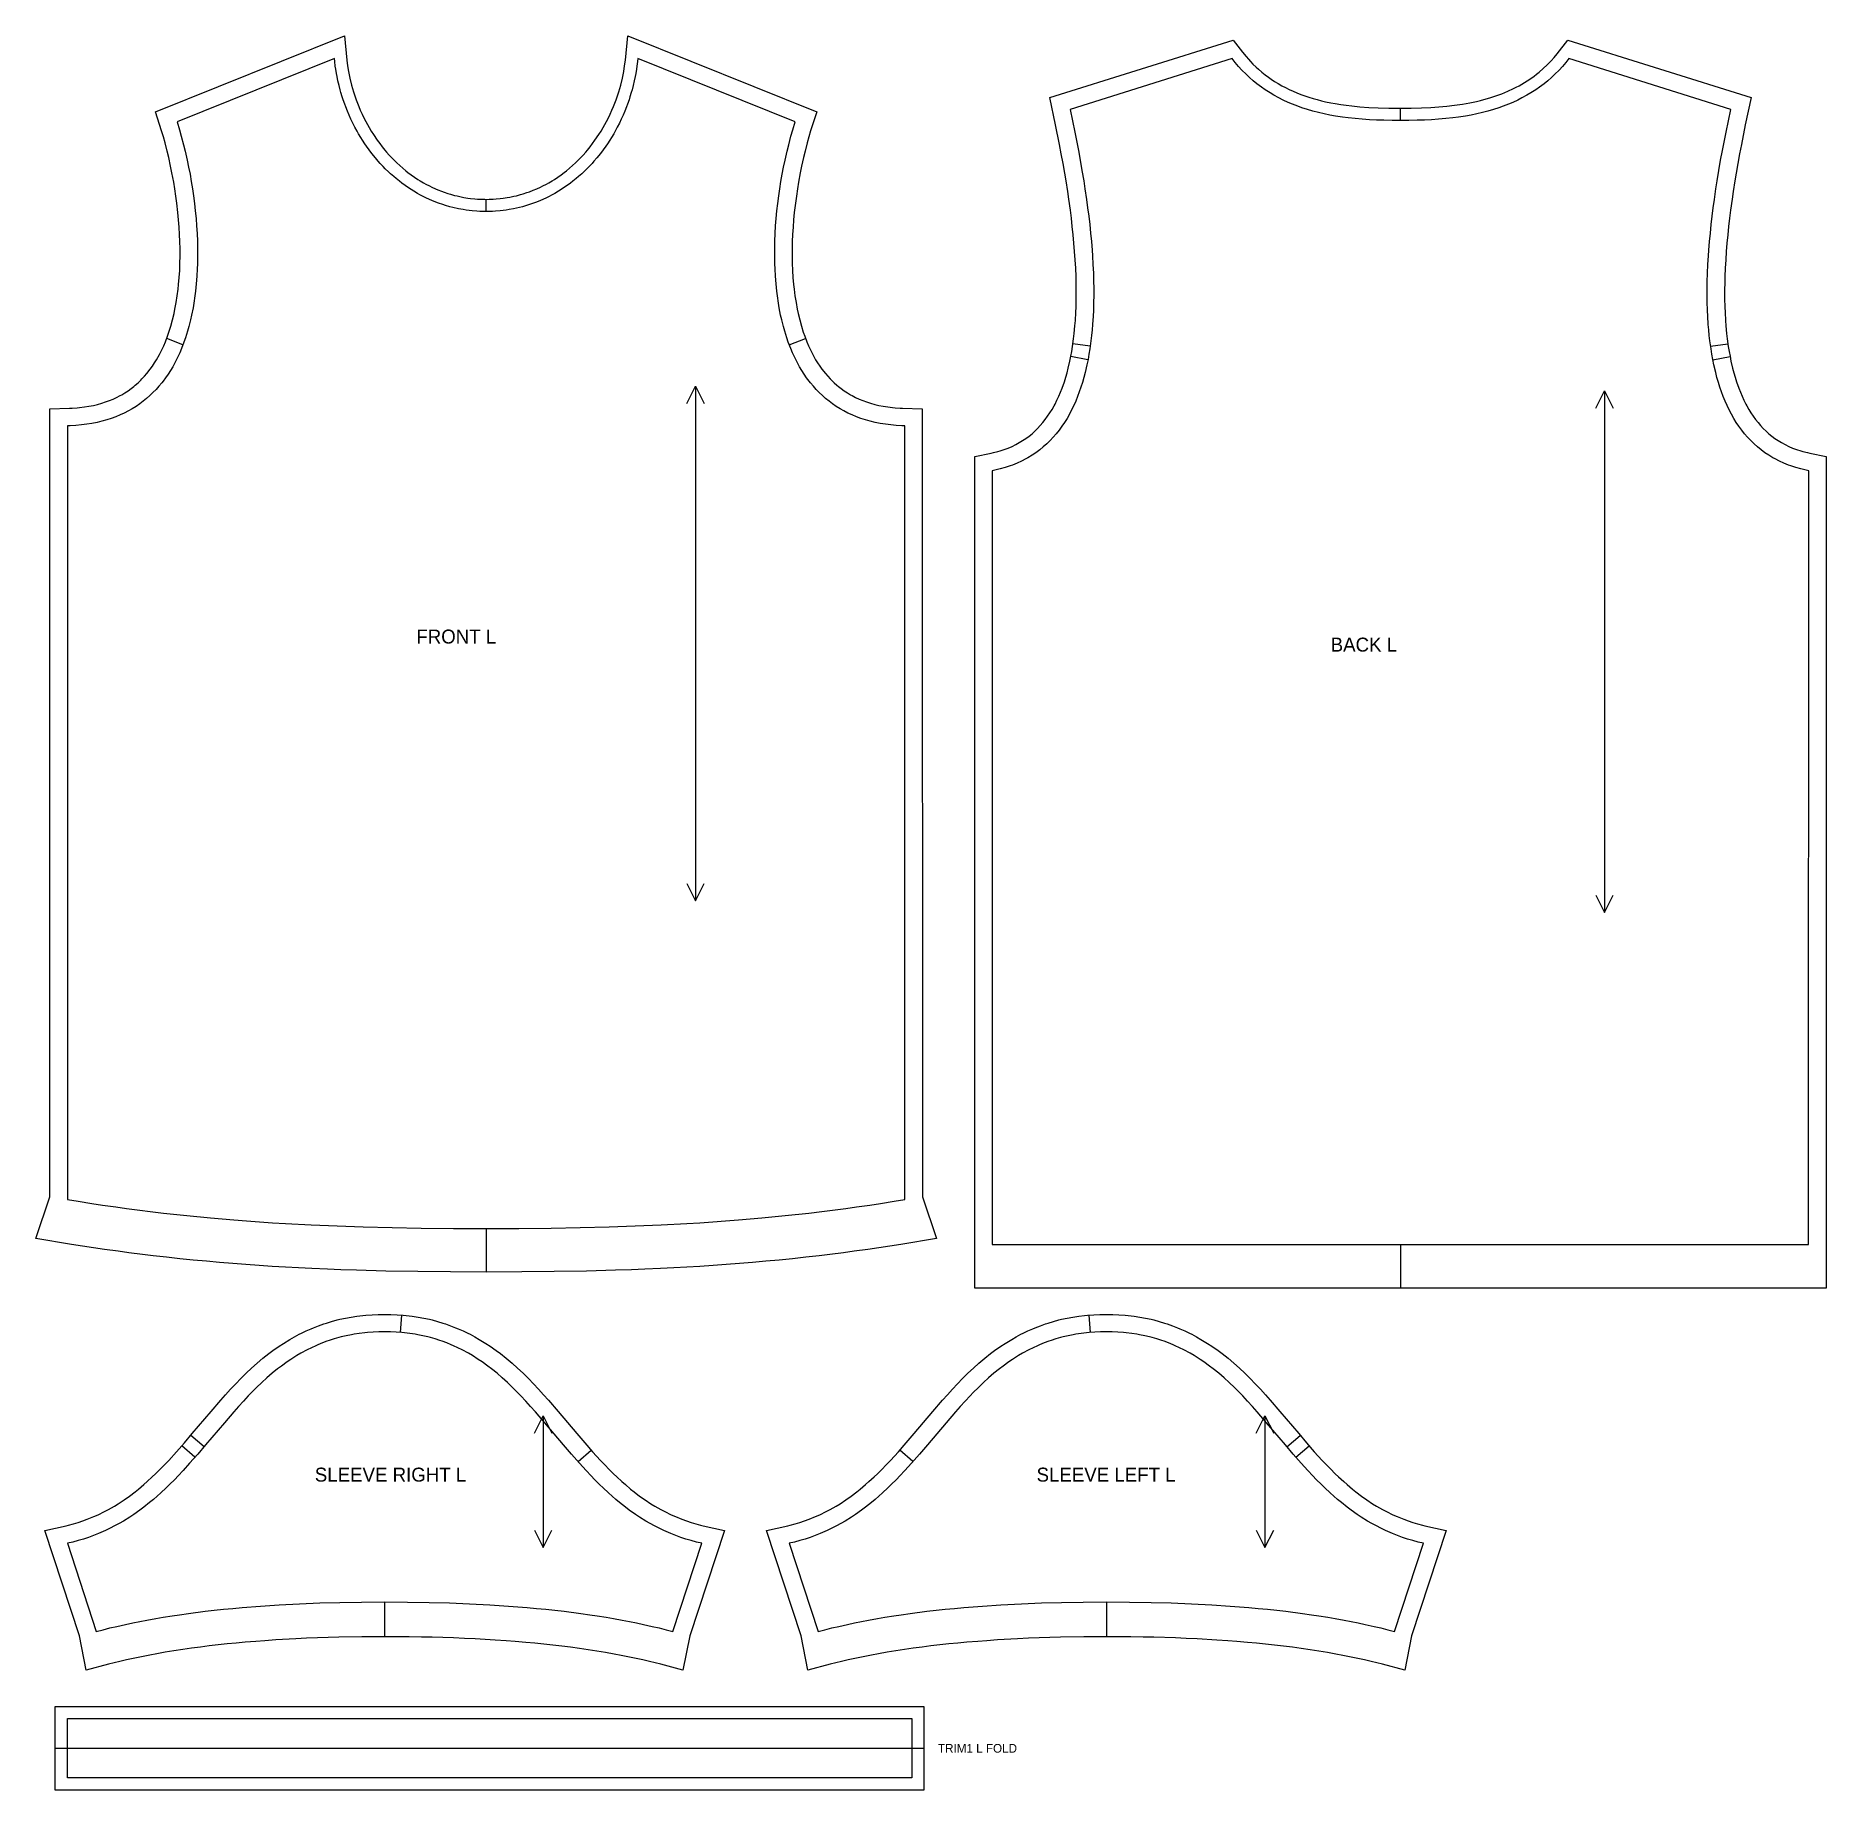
# Model space of a CAD drawing. Extents: x 17 to 1043, y 28 to 1034.
import ezdxf

# ---------------------------------------------------------------- set-up
doc = ezdxf.new("R2010")
doc.units = 0
for name, color, linetype in [('CUT', 7, 'CONTINUOUS'), ('FOLD', 6, 'CONTINUOUS'), ('GRAIN', 3, 'CONTINUOUS'), ('NOTCH', 1, 'CONTINUOUS'), ('SEW', 5, 'CONTINUOUS'), ('TEXT', 2, 'CONTINUOUS')]:
    doc.layers.add(name, color=color, linetype=linetype)

msp = doc.modelspace()

# ---------------------------------------------------------------- linework, layer by layer
at = {"layer": 'CUT'}
for points in [[(275.033, 939.849), (276.686, 939.867), (279.141, 939.961), (280.761, 940.069), (283.166, 940.294), (284.752, 940.488), (287.107, 940.841), (288.659, 941.118), (290.962, 941.594), (292.48, 941.952), (294.732, 942.548), (296.216, 942.984), (298.415, 943.695), (299.864, 944.208), (302.01, 945.032), (304.124, 945.922), (306.205, 946.876), (307.575, 947.548), (309.6, 948.607), (310.932, 949.347), (312.901, 950.508), (314.194, 951.315), (316.104, 952.574), (317.979, 953.891), (319.817, 955.263), (321.021, 956.208), (322.797, 957.671), (324.534, 959.187), (326.231, 960.753), (327.341, 961.826), (328.972, 963.475), (330.562, 965.171), (332.11, 966.914), (333.118, 968.101), (334.594, 969.918), (336.027, 971.777), (337.414, 973.677), (339.626, 976.932), (340.89, 978.934), (342.107, 980.972), (344.028, 984.444), (345.115, 986.569), (346.152, 988.724), (347.137, 990.908), (348.071, 993.118), (349.511, 996.858), (350.303, 999.133), (351.042, 1001.428), (352.15, 1005.297), (353.103, 1009.213), (353.897, 1013.168), (354.416, 1016.357), (354.831, 1019.562), (356.239, 1033.583), (464.49, 990.054), (461.034, 979.039), (460.045, 975.699), (459.084, 972.252), (457.853, 967.506), (456.973, 963.842), (455.862, 958.831), (455.082, 954.989), (454.117, 949.768), (453.456, 945.787), (452.85, 941.76), (452.305, 937.693), (451.676, 932.22), (451.283, 928.088), (450.96, 923.939), (450.71, 919.783), (450.537, 915.625), (450.443, 911.473), (450.432, 907.334), (450.505, 903.217), (450.667, 899.127), (450.919, 895.073), (451.265, 891.061), (451.547, 888.415), (452.053, 884.491), (452.657, 880.63), (453.363, 876.839), (453.89, 874.355), (454.767, 870.697), (455.749, 867.127), (456.838, 863.654), (457.624, 861.395), (458.892, 858.096), (459.797, 855.959), (461.247, 852.851), (462.274, 850.846), (463.907, 847.943), (465.057, 846.078), (466.257, 844.272), (467.507, 842.525), (469.477, 840.016), (470.855, 838.419), (472.286, 836.883), (473.021, 836.138), (474.534, 834.694), (476.102, 833.312), (476.908, 832.644), (478.564, 831.355), (480.282, 830.128), (482.063, 828.964), (483.91, 827.864), (484.86, 827.338), (486.812, 826.335), (488.837, 825.398), (490.939, 824.529), (493.12, 823.729), (495.383, 823.001), (497.731, 822.346), (500.167, 821.767), (502.694, 821.267), (505.313, 820.849), (508.026, 820.514), (509.419, 820.38), (512.278, 820.177), (513.745, 820.11), (525.024, 819.782), (525.065, 368.17), (533.141, 344.159), (512.752, 340.834), (500.11, 338.896), (493.834, 337.986), (486.029, 336.903), (479.813, 336.078), (472.078, 335.099), (465.915, 334.356), (458.239, 333.476), (450.593, 332.65), (442.971, 331.876), (435.372, 331.153), (427.791, 330.478), (420.227, 329.851), (412.674, 329.269), (405.131, 328.733), (397.594, 328.239), (390.059, 327.787), (382.523, 327.375), (374.983, 327.002), (365.924, 326.603), (358.363, 326.309), (349.27, 326), (332.523, 325.553), (314.106, 325.222), (295.487, 325.035), (275.038, 324.971), (254.578, 325.035), (235.96, 325.222), (217.542, 325.553), (200.796, 326), (191.702, 326.309), (184.141, 326.603), (175.083, 327.002), (167.543, 327.375), (160.007, 327.787), (152.472, 328.239), (144.934, 328.733), (137.391, 329.269), (129.839, 329.851), (122.274, 330.478), (114.694, 331.153), (107.094, 331.876), (99.473, 332.65), (91.826, 333.476), (84.151, 334.356), (77.987, 335.099), (70.252, 336.078), (64.037, 336.903), (56.231, 337.986), (49.955, 338.896), (37.314, 340.834), (16.924, 344.159), (25, 368.17), (25.042, 819.782), (36.321, 820.11), (37.787, 820.177), (40.647, 820.38), (42.04, 820.514), (44.753, 820.849), (47.372, 821.267), (49.898, 821.767), (52.334, 822.346), (54.682, 823.001), (56.946, 823.729), (59.127, 824.529), (61.228, 825.398), (63.254, 826.335), (65.206, 827.338), (66.155, 827.864), (68.003, 828.964), (69.784, 830.128), (71.501, 831.355), (73.158, 832.644), (73.964, 833.312), (75.532, 834.694), (77.044, 836.138), (77.78, 836.883), (79.211, 838.419), (80.588, 840.016), (82.559, 842.525), (83.809, 844.272), (85.008, 846.078), (86.159, 847.943), (87.791, 850.846), (88.819, 852.851), (90.268, 855.959), (91.174, 858.096), (92.442, 861.395), (93.227, 863.654), (94.316, 867.127), (95.299, 870.697), (96.176, 874.355), (96.703, 876.839), (97.408, 880.63), (98.013, 884.491), (98.518, 888.415), (98.801, 891.061), (99.146, 895.073), (99.398, 899.127), (99.56, 903.217), (99.634, 907.334), (99.623, 911.473), (99.529, 915.625), (99.356, 919.783), (99.106, 923.939), (98.783, 928.088), (98.389, 932.22), (97.761, 937.693), (97.215, 941.76), (96.61, 945.787), (95.948, 949.768), (94.984, 954.989), (94.203, 958.831), (93.093, 963.842), (92.212, 967.506), (90.982, 972.252), (90.021, 975.699), (89.031, 979.039), (85.576, 990.054), (193.827, 1033.583), (195.235, 1019.562), (195.65, 1016.357), (196.169, 1013.168), (196.963, 1009.213), (197.916, 1005.297), (199.024, 1001.428), (199.762, 999.133), (200.555, 996.858), (201.995, 993.118), (202.928, 990.908), (203.914, 988.724), (204.95, 986.569), (206.037, 984.444), (207.958, 980.972), (209.175, 978.934), (210.44, 976.932), (212.651, 973.677), (214.039, 971.777), (215.471, 969.918), (216.948, 968.101), (217.956, 966.914), (219.504, 965.171), (221.093, 963.475), (222.724, 961.826), (223.834, 960.753), (225.532, 959.187), (227.269, 957.671), (229.044, 956.208), (230.249, 955.263), (232.087, 953.891), (233.961, 952.574), (235.871, 951.315), (237.165, 950.508), (239.133, 949.347), (240.465, 948.607), (242.491, 947.548), (243.86, 946.876), (245.941, 945.922), (247.347, 945.321), (249.483, 944.475), (250.924, 943.948), (253.113, 943.213), (254.59, 942.762), (256.831, 942.142), (258.342, 941.769), (260.635, 941.268), (262.181, 940.975), (264.525, 940.597), (266.105, 940.387), (268.499, 940.135), (270.113, 940.011), (272.558, 939.89), (274.204, 939.853)], [(799.087, 315.736), (555.131, 315.736), (555.064, 792.459), (564.527, 794.365), (565.839, 794.658), (568.381, 795.311), (569.613, 795.671), (572, 796.453), (574.289, 797.318), (576.484, 798.263), (578.588, 799.286), (580.608, 800.386), (582.545, 801.561), (584.405, 802.812), (586.192, 804.136), (587.908, 805.535), (589.557, 807.009), (591.142, 808.556), (592.664, 810.179), (594.126, 811.876), (595.529, 813.647), (596.874, 815.493), (598.162, 817.413), (599.394, 819.407), (600.57, 821.472), (601.137, 822.532), (602.23, 824.704), (603.268, 826.945), (604.251, 829.254), (605.18, 831.628), (606.473, 835.307), (607.267, 837.836), (608.009, 840.422), (608.698, 843.064), (609.634, 847.125), (610.195, 849.895), (610.705, 852.71), (611.166, 855.57), (611.767, 859.937), (612.108, 862.895), (612.535, 867.396), (612.763, 870.436), (613.025, 875.048), (613.147, 878.153), (613.255, 882.85), (613.276, 887.588), (613.215, 892.356), (613.13, 895.548), (612.94, 900.349), (612.68, 905.158), (612.353, 909.967), (611.964, 914.767), (611.519, 919.551), (611.02, 924.309), (610.474, 929.033), (609.885, 933.716), (609.041, 939.881), (608.369, 944.435), (607.432, 950.398), (606.705, 954.779), (605.71, 960.483), (604.698, 966.013), (603.68, 971.35), (601.427, 982.559), (598.113, 998.239), (703.134, 1031.162), (708.516, 1024.249), (710.62, 1021.683), (711.912, 1020.213), (713.225, 1018.793), (714.56, 1017.422), (716.372, 1015.669), (717.756, 1014.409), (719.633, 1012.8), (721.546, 1011.268), (723.496, 1009.813), (724.982, 1008.769), (726.993, 1007.441), (729.041, 1006.182), (731.123, 1004.99), (733.24, 1003.865), (735.39, 1002.802), (737.575, 1001.802), (739.793, 1000.862), (742.043, 999.98), (744.324, 999.155), (746.637, 998.385), (748.98, 997.669), (751.352, 997.005), (753.752, 996.391), (756.179, 995.825), (759.25, 995.185), (761.734, 994.723), (764.872, 994.207), (768.045, 993.755), (771.249, 993.365), (775.785, 992.915), (781.03, 992.528), (786.331, 992.261), (792.35, 992.089), (798.411, 992.029), (805.153, 992.077), (811.176, 992.236), (816.484, 992.488), (821.084, 992.806), (825.634, 993.225), (830.129, 993.755), (834.561, 994.406), (838.924, 995.185), (842.604, 995.962), (845.025, 996.539), (846.822, 997.005), (850.369, 998.021), (853.85, 999.155), (857.26, 1000.414), (860.599, 1001.802), (863.863, 1003.326), (865.467, 1004.14), (867.051, 1004.99), (868.616, 1005.878), (870.161, 1006.803), (871.687, 1007.766), (873.192, 1008.769), (875.657, 1010.531), (877.109, 1011.644), (878.541, 1012.8), (880.881, 1014.824), (883.164, 1016.976), (885.389, 1019.261), (887.125, 1021.187), (888.823, 1023.205), (895.039, 1031.162), (1000.061, 998.239), (996.747, 982.559), (994.493, 971.35), (993.476, 966.013), (992.464, 960.483), (991.469, 954.779), (990.742, 950.398), (989.805, 944.435), (989.133, 939.881), (988.289, 933.716), (987.7, 929.033), (987.154, 924.309), (986.655, 919.551), (986.21, 914.767), (985.821, 909.967), (985.494, 905.158), (985.234, 900.349), (985.044, 895.548), (984.959, 892.356), (984.898, 887.588), (984.919, 882.85), (985.027, 878.153), (985.149, 875.048), (985.411, 870.436), (985.639, 867.396), (986.065, 862.895), (986.407, 859.937), (987.008, 855.57), (987.469, 852.71), (987.979, 849.895), (988.54, 847.125), (989.476, 843.064), (990.165, 840.422), (990.907, 837.836), (991.701, 835.307), (992.994, 831.628), (993.923, 829.254), (994.906, 826.945), (995.944, 824.704), (997.037, 822.532), (997.604, 821.472), (998.78, 819.407), (1000.012, 817.413), (1001.3, 815.493), (1002.645, 813.647), (1004.048, 811.876), (1005.51, 810.179), (1007.032, 808.556), (1008.617, 807.009), (1010.266, 805.535), (1011.982, 804.136), (1013.768, 802.812), (1015.629, 801.561), (1017.566, 800.386), (1019.585, 799.286), (1021.69, 798.263), (1023.885, 797.318), (1026.174, 796.453), (1028.561, 795.671), (1029.793, 795.311), (1032.335, 794.658), (1033.647, 794.365), (1043.11, 792.459), (1043.043, 315.736), (803.052, 315.736)], [(216.842, 115.935), (203.842, 115.866), (190.641, 115.644), (178.323, 115.286), (172.129, 115.045), (165.92, 114.761), (154.513, 114.12), (148.288, 113.702), (143.103, 113.313), (136.891, 112.798), (131.725, 112.327), (126.573, 111.816), (121.437, 111.264), (116.32, 110.671), (111.227, 110.034), (106.159, 109.354), (101.121, 108.628), (96.115, 107.856), (91.145, 107.038), (86.215, 106.171), (82.3, 105.442), (77.448, 104.486), (73.6, 103.684), (68.837, 102.636), (65.065, 101.76), (58.553, 100.145), (45.825, 96.802), (41.911, 116.452), (22.073, 176.798), (34.273, 179.587), (35.689, 179.933), (38.469, 180.676), (41.183, 181.486), (43.834, 182.361), (46.425, 183.3), (50.205, 184.825), (52.658, 185.916), (56.244, 187.662), (58.576, 188.896), (61.991, 190.849), (64.216, 192.217), (67.482, 194.364), (70.669, 196.621), (73.781, 198.984), (75.819, 200.615), (78.823, 203.141), (80.793, 204.877), (83.704, 207.552), (85.618, 209.381), (88.452, 212.188), (90.319, 214.099), (93.091, 217.02), (97.647, 222.017), (102.146, 227.148), (106.615, 232.38), (117.388, 245.143), (122.9, 251.52), (125.711, 254.681), (128.569, 257.813), (131.48, 260.908), (134.453, 263.958), (137.495, 266.954), (140.613, 269.889), (143.815, 272.752), (147.108, 275.535), (150.501, 278.228), (152.821, 279.969), (156.393, 282.489), (158.84, 284.105), (162.61, 286.424), (165.194, 287.895), (167.835, 289.302), (169.178, 289.981), (171.908, 291.287), (174.699, 292.522), (176.117, 293.111), (179.001, 294.231), (181.948, 295.273), (183.445, 295.762), (186.487, 296.679), (189.593, 297.508), (191.171, 297.89), (194.376, 298.584), (197.646, 299.186), (200.983, 299.692), (204.387, 300.101), (206.115, 300.268), (209.621, 300.527), (213.197, 300.684), (216.77, 300.736), (220.487, 300.684), (224.063, 300.527), (227.569, 300.268), (229.296, 300.101), (232.701, 299.692), (236.038, 299.186), (239.308, 298.584), (242.513, 297.89), (244.09, 297.508), (247.197, 296.679), (250.239, 295.762), (251.736, 295.273), (254.683, 294.231), (257.567, 293.111), (258.985, 292.522), (261.776, 291.287), (264.506, 289.981), (265.849, 289.302), (268.49, 287.895), (271.074, 286.424), (274.844, 284.105), (277.291, 282.489), (280.863, 279.969), (283.183, 278.228), (286.576, 275.535), (289.869, 272.752), (293.071, 269.889), (296.189, 266.954), (299.231, 263.958), (302.203, 260.908), (305.115, 257.813), (307.973, 254.681), (310.784, 251.52), (316.296, 245.143), (327.069, 232.38), (331.538, 227.148), (336.037, 222.017), (340.593, 217.02), (343.365, 214.099), (345.232, 212.188), (348.066, 209.381), (349.98, 207.552), (352.891, 204.877), (354.861, 203.141), (357.865, 200.615), (359.903, 198.984), (363.015, 196.621), (366.202, 194.364), (369.468, 192.217), (371.693, 190.849), (375.108, 188.896), (377.44, 187.662), (381.026, 185.916), (383.479, 184.825), (387.259, 183.3), (389.85, 182.361), (392.501, 181.486), (395.215, 180.676), (397.995, 179.933), (399.41, 179.587), (411.611, 176.798), (391.773, 116.452), (387.859, 96.802), (375.131, 100.145), (368.619, 101.76), (364.847, 102.636), (361.04, 103.479), (357.201, 104.288), (352.358, 105.255), (348.451, 105.991), (343.528, 106.868), (338.566, 107.697), (333.567, 108.478), (328.535, 109.212), (323.473, 109.902), (318.384, 110.547), (313.272, 111.149), (308.14, 111.709), (302.99, 112.228), (297.827, 112.707), (291.617, 113.231), (286.434, 113.627), (280.209, 114.054), (268.8, 114.71), (262.589, 115.001), (256.392, 115.249), (244.065, 115.621), (237.945, 115.749), (230.85, 115.854), (217.834, 115.934)], [(630.526, 115.935), (617.526, 115.866), (604.325, 115.644), (592.007, 115.286), (585.813, 115.045), (579.604, 114.761), (568.197, 114.12), (561.972, 113.702), (556.787, 113.313), (550.575, 112.798), (545.409, 112.327), (540.257, 111.816), (535.12, 111.264), (530.004, 110.671), (524.91, 110.034), (519.843, 109.354), (514.805, 108.628), (509.799, 107.856), (504.829, 107.038), (499.898, 106.171), (495.984, 105.442), (491.132, 104.486), (487.284, 103.684), (482.521, 102.636), (478.749, 101.76), (472.237, 100.145), (459.509, 96.802), (455.595, 116.452), (435.757, 176.798), (447.957, 179.587), (449.373, 179.933), (452.153, 180.676), (454.867, 181.486), (457.518, 182.361), (460.109, 183.3), (463.889, 184.825), (466.342, 185.916), (469.928, 187.662), (472.26, 188.896), (475.675, 190.849), (477.9, 192.217), (481.166, 194.364), (484.353, 196.621), (487.465, 198.984), (489.503, 200.615), (492.507, 203.141), (494.477, 204.877), (497.388, 207.552), (499.302, 209.381), (502.136, 212.188), (504.003, 214.099), (506.775, 217.02), (511.331, 222.017), (515.83, 227.148), (520.299, 232.38), (531.072, 245.143), (536.584, 251.52), (539.395, 254.681), (542.253, 257.813), (545.164, 260.908), (548.137, 263.958), (551.179, 266.954), (554.297, 269.889), (557.499, 272.752), (560.792, 275.535), (564.185, 278.228), (566.505, 279.969), (570.077, 282.489), (572.523, 284.105), (576.294, 286.424), (578.878, 287.895), (581.519, 289.302), (582.862, 289.981), (585.592, 291.287), (588.383, 292.522), (589.801, 293.111), (592.685, 294.231), (595.631, 295.273), (597.129, 295.762), (600.171, 296.679), (603.277, 297.508), (604.855, 297.89), (608.06, 298.584), (611.33, 299.186), (614.667, 299.692), (618.071, 300.101), (619.799, 300.268), (623.305, 300.527), (626.881, 300.684), (630.454, 300.736), (634.171, 300.684), (637.747, 300.527), (641.253, 300.268), (642.98, 300.101), (646.385, 299.692), (649.722, 299.186), (652.992, 298.584), (656.197, 297.89), (657.774, 297.508), (660.881, 296.679), (663.923, 295.762), (665.42, 295.273), (668.367, 294.231), (671.251, 293.111), (672.669, 292.522), (675.46, 291.287), (678.19, 289.981), (679.533, 289.302), (682.174, 287.895), (684.758, 286.424), (688.528, 284.105), (690.975, 282.489), (694.547, 279.969), (696.867, 278.228), (700.259, 275.535), (703.553, 272.752), (706.755, 269.889), (709.873, 266.954), (712.915, 263.958), (715.887, 260.908), (718.799, 257.813), (721.657, 254.681), (724.468, 251.52), (729.98, 245.143), (740.753, 232.38), (745.222, 227.148), (749.721, 222.017), (754.277, 217.02), (757.049, 214.099), (758.916, 212.188), (761.75, 209.381), (763.664, 207.552), (766.575, 204.877), (768.545, 203.141), (771.549, 200.615), (773.587, 198.984), (776.699, 196.621), (779.885, 194.364), (783.152, 192.217), (785.377, 190.849), (788.792, 188.896), (791.124, 187.662), (794.71, 185.916), (797.163, 184.825), (800.943, 183.3), (803.534, 182.361), (806.185, 181.486), (808.899, 180.676), (811.679, 179.933), (813.094, 179.587), (825.295, 176.798), (805.457, 116.452), (801.543, 96.802), (788.815, 100.145), (782.303, 101.76), (778.531, 102.636), (774.724, 103.479), (770.885, 104.288), (766.042, 105.255), (762.135, 105.991), (757.212, 106.868), (752.249, 107.697), (747.251, 108.478), (742.219, 109.212), (737.157, 109.902), (732.068, 110.547), (726.956, 111.149), (721.824, 111.709), (716.674, 112.228), (711.511, 112.707), (705.301, 113.231), (700.117, 113.627), (693.893, 114.054), (682.484, 114.71), (676.273, 115.001), (670.076, 115.249), (657.749, 115.621), (651.629, 115.749), (644.534, 115.854), (631.517, 115.934)], [(28, 76), (526, 76), (526, 28), (28, 28)]]:
    msp.add_lwpolyline(points, close=True, dxfattribs=at)
at = {"layer": 'FOLD'}
msp.add_lwpolyline([(28, 52), (526, 52)], dxfattribs=at)
at = {"layer": 'GRAIN'}
for points in [[(390.049, 822.754), (395.049, 832.754), (400.049, 822.754)], [(395.049, 832.754), (395.049, 537.72)], [(911.098, 820.168), (916.098, 830.168), (921.098, 820.168)], [(916.098, 830.168), (916.098, 531.071)], [(390.049, 547.72), (395.049, 537.72), (400.049, 547.72)], [(911.098, 541.071), (916.098, 531.071), (921.098, 541.071)], [(302.763, 232.65), (307.763, 242.65), (312.763, 232.65)], [(307.763, 242.65), (307.763, 167.086)], [(716.447, 232.65), (721.447, 242.65), (726.447, 232.65)], [(721.447, 242.65), (721.447, 167.086)], [(302.763, 177.086), (307.763, 167.086), (312.763, 177.086)], [(716.447, 177.086), (721.447, 167.086), (726.447, 177.086)]]:
    msp.add_lwpolyline(points, dxfattribs=at)
at = {"layer": 'NOTCH'}
for points in [[(799.087, 985.029), (799.081, 992.029)], [(275.033, 932.849), (274.994, 939.849)], [(101.288, 856.494), (91.954, 860.082)], [(448.778, 856.494), (458.112, 860.082)], [(621.295, 855.724), (611.388, 857.087)], [(976.879, 855.724), (986.786, 857.087)], [(619.981, 847.834), (610.169, 849.767)], [(978.193, 847.834), (988.005, 849.767)], [(275.033, 349.971), (275.038, 324.971)], [(799.087, 340.736), (799.087, 315.736)], [(225.97, 290.366), (226.782, 300.333)], [(621.398, 290.366), (620.586, 300.333)], [(113.36, 224.873), (105.733, 231.34)], [(734.008, 224.873), (741.635, 231.34)], [(108.146, 218.805), (100.605, 225.373)], [(327.723, 216.319), (335.198, 222.962)], [(519.645, 216.319), (512.17, 222.962)], [(739.222, 218.805), (746.763, 225.373)], [(216.842, 135.935), (216.834, 115.935)], [(630.526, 135.935), (630.518, 115.935)]]:
    msp.add_lwpolyline(points, dxfattribs=at)
at = {"layer": 'SEW'}
for points in [[(275.033, 349.971), (293.776, 350.025), (312.234, 350.199), (328.945, 350.481), (345.494, 350.897), (360.43, 351.404), (375.292, 352.045), (390.109, 352.832), (397.509, 353.284), (404.908, 353.777), (412.31, 354.312), (419.718, 354.891), (433.079, 356.047), (446.493, 357.359), (459.979, 358.833), (467.511, 359.726), (473.559, 360.48), (481.151, 361.471), (487.253, 362.306), (494.918, 363.402), (501.082, 364.321), (508.83, 365.525), (515.066, 366.533), (515.025, 810.069), (513.371, 810.117), (510.13, 810.292), (506.978, 810.57), (503.913, 810.947), (500.935, 811.423), (498.042, 811.996), (495.234, 812.663), (492.509, 813.423), (489.867, 814.273), (487.307, 815.212), (484.827, 816.237), (482.427, 817.347), (480.105, 818.54), (477.861, 819.814), (475.694, 821.167), (473.603, 822.596), (471.586, 824.1), (469.643, 825.678), (467.773, 827.326), (465.974, 829.043), (464.247, 830.828), (462.589, 832.677), (460.999, 834.59), (460.23, 835.569), (458.743, 837.573), (457.321, 839.635), (455.965, 841.753), (454.674, 843.925), (452.855, 847.281), (451.72, 849.581), (450.646, 851.928), (449.632, 854.321), (448.221, 857.991), (447.352, 860.488), (446.155, 864.307), (445.426, 866.898), (444.434, 870.846), (443.838, 873.517), (443.041, 877.578), (442.572, 880.317), (441.961, 884.471), (441.614, 887.267), (441.179, 891.495), (440.847, 895.76), (440.613, 900.055), (440.51, 902.931), (440.432, 907.26), (440.444, 911.601), (440.542, 915.947), (440.723, 920.291), (440.983, 924.628), (441.32, 928.951), (441.73, 933.252), (442.209, 937.525), (442.754, 941.764), (443.363, 945.962), (444.03, 950.112), (444.755, 954.208), (445.532, 958.243), (446.359, 962.211), (447.533, 967.384), (448.462, 971.168), (449.762, 976.074), (450.776, 979.639), (452.176, 984.227), (361.966, 1020.502), (361.787, 1018.779), (361.464, 1016.201), (361.214, 1014.489), (360.786, 1011.93), (360.467, 1010.232), (359.936, 1007.696), (359.345, 1005.176), (358.693, 1002.673), (358.225, 1001.015), (357.474, 998.544), (356.941, 996.909), (356.093, 994.475), (355.495, 992.866), (354.552, 990.473), (353.552, 988.106), (352.497, 985.767), (351.386, 983.458), (350.221, 981.181), (349.003, 978.935), (348.161, 977.458), (346.855, 975.27), (345.955, 973.833), (344.563, 971.707), (343.606, 970.313), (342.13, 968.254), (341.118, 966.905), (339.559, 964.917), (338.492, 963.616), (336.853, 961.703), (335.733, 960.454), (334.015, 958.62), (332.844, 957.425), (331.049, 955.675), (329.827, 954.537), (327.957, 952.874), (326.686, 951.796), (324.743, 950.226), (323.423, 949.211), (321.409, 947.737), (320.043, 946.787), (317.959, 945.414), (316.547, 944.533), (314.396, 943.264), (312.939, 942.455), (310.722, 941.295), (309.223, 940.56), (306.173, 939.18), (303.842, 938.228), (302.268, 937.633), (299.877, 936.802), (298.263, 936.29), (295.813, 935.584), (294.16, 935.156), (290.81, 934.406), (288.259, 933.936), (286.541, 933.669), (283.061, 933.245), (280.415, 933.026), (278.634, 932.928), (275.033, 932.849), (271.431, 932.928), (269.65, 933.026), (267.005, 933.245), (263.525, 933.669), (261.806, 933.936), (259.255, 934.406), (255.905, 935.156), (254.253, 935.584), (251.803, 936.29), (250.189, 936.802), (247.798, 937.633), (246.223, 938.228), (243.893, 939.18), (240.843, 940.56), (239.343, 941.295), (237.126, 942.455), (235.67, 943.264), (233.519, 944.533), (232.107, 945.414), (230.023, 946.787), (228.657, 947.737), (226.642, 949.211), (225.323, 950.226), (223.38, 951.796), (222.108, 952.874), (220.238, 954.537), (219.017, 955.675), (217.222, 957.425), (216.05, 958.62), (214.332, 960.454), (213.213, 961.703), (211.573, 963.616), (210.507, 964.917), (208.948, 966.905), (207.936, 968.254), (206.459, 970.313), (205.503, 971.707), (204.11, 973.833), (203.211, 975.27), (201.904, 977.458), (201.063, 978.935), (199.844, 981.181), (198.679, 983.458), (197.569, 985.767), (196.514, 988.106), (195.514, 990.473), (194.57, 992.866), (193.973, 994.475), (193.125, 996.909), (192.592, 998.544), (191.841, 1001.015), (191.373, 1002.673), (190.721, 1005.176), (190.129, 1007.696), (189.599, 1010.232), (189.279, 1011.93), (188.852, 1014.489), (188.601, 1016.201), (188.279, 1018.779), (188.099, 1020.502), (97.889, 984.227), (99.289, 979.639), (100.304, 976.074), (101.603, 971.168), (102.533, 967.384), (103.707, 962.211), (104.534, 958.243), (105.311, 954.208), (106.035, 950.112), (106.703, 945.962), (107.311, 941.764), (107.857, 937.525), (108.336, 933.252), (108.746, 928.951), (109.082, 924.628), (109.343, 920.291), (109.524, 915.947), (109.622, 911.601), (109.634, 907.26), (109.556, 902.931), (109.453, 900.055), (109.219, 895.76), (108.886, 891.495), (108.452, 887.267), (108.104, 884.471), (107.493, 880.317), (107.025, 877.578), (106.227, 873.517), (105.632, 870.846), (104.639, 866.898), (103.91, 864.307), (102.713, 860.488), (101.845, 857.991), (100.434, 854.321), (99.42, 851.928), (98.346, 849.581), (97.211, 847.281), (95.392, 843.925), (94.1, 841.753), (92.744, 839.635), (91.323, 837.573), (89.835, 835.569), (89.066, 834.59), (87.477, 832.677), (85.819, 830.828), (84.091, 829.043), (82.293, 827.326), (80.423, 825.678), (78.48, 824.1), (76.463, 822.596), (74.371, 821.167), (72.204, 819.814), (69.96, 818.54), (67.639, 817.347), (65.239, 816.237), (62.759, 815.212), (60.199, 814.273), (57.557, 813.423), (54.832, 812.663), (52.024, 811.996), (49.131, 811.423), (46.153, 810.947), (43.088, 810.57), (39.936, 810.292), (36.695, 810.117), (35.041, 810.069), (35, 366.533), (41.236, 365.525), (48.984, 364.321), (55.148, 363.402), (62.813, 362.306), (68.914, 361.471), (76.506, 360.48), (82.555, 359.726), (90.086, 358.833), (103.573, 357.359), (116.987, 356.047), (130.348, 354.891), (137.756, 354.312), (145.158, 353.777), (152.557, 353.284), (159.957, 352.832), (174.773, 352.045), (189.635, 351.404), (204.572, 350.897), (221.121, 350.481), (237.831, 350.199), (256.289, 350.025)], [(799.087, 340.736), (1033.039, 340.736), (1033.108, 784.273), (1031.568, 784.584), (1028.562, 785.288), (1025.656, 786.102), (1022.85, 787.022), (1021.483, 787.521), (1018.821, 788.596), (1016.255, 789.771), (1013.782, 791.045), (1012.58, 791.718), (1010.245, 793.134), (1007.999, 794.644), (1005.843, 796.243), (1003.773, 797.93), (1001.789, 799.702), (999.89, 801.557), (998.073, 803.493), (996.337, 805.508), (994.682, 807.599), (993.104, 809.764), (991.604, 812), (990.18, 814.305), (988.829, 816.677), (987.551, 819.114), (986.344, 821.613), (985.208, 824.172), (984.139, 826.788), (983.138, 829.46), (982.201, 832.184), (981.329, 834.96), (980.52, 837.783), (979.771, 840.653), (978.76, 845.038), (978.158, 848.012), (977.612, 851.024), (977.121, 854.072), (976.483, 858.705), (976.122, 861.831), (975.811, 864.984), (975.548, 868.163), (975.24, 872.973), (975.09, 876.204), (974.947, 881.082), (974.903, 884.351), (974.91, 889.275), (974.962, 892.568), (975.106, 897.516), (975.326, 902.468), (975.617, 907.417), (975.849, 910.71), (976.247, 915.636), (976.704, 920.536), (977.214, 925.404), (977.772, 930.232), (978.373, 935.012), (979.013, 939.736), (979.918, 945.934), (980.629, 950.497), (981.61, 956.453), (982.62, 962.243), (983.646, 967.851), (985.701, 978.443), (988.39, 991.417), (895.612, 1020.502), (893.796, 1018.23), (891.934, 1016.055), (890.026, 1013.974), (887.579, 1011.503), (885.573, 1009.629), (883.525, 1007.842), (881.437, 1006.142), (878.772, 1004.135), (876.597, 1002.621), (873.828, 1000.84), (871.573, 999.502), (868.707, 997.935), (866.377, 996.763), (863.422, 995.396), (861.024, 994.38), (857.987, 993.201), (855.527, 992.33), (852.416, 991.326), (849.267, 990.415), (846.083, 989.59), (842.865, 988.85), (839.617, 988.189), (836.34, 987.604), (832.374, 986.996), (829.042, 986.564), (825.018, 986.128), (820.967, 985.775), (816.893, 985.5), (812.802, 985.295), (808.697, 985.153), (803.896, 985.058), (799.087, 985.029), (794.278, 985.058), (789.477, 985.153), (785.372, 985.295), (781.28, 985.5), (777.207, 985.775), (773.156, 986.128), (769.131, 986.564), (765.8, 986.996), (761.834, 987.604), (758.557, 988.189), (755.309, 988.85), (752.091, 989.59), (748.907, 990.415), (745.758, 991.326), (742.647, 992.33), (740.187, 993.201), (737.15, 994.38), (734.752, 995.396), (731.797, 996.763), (729.467, 997.935), (726.601, 999.502), (724.346, 1000.84), (721.577, 1002.621), (719.402, 1004.135), (716.737, 1006.142), (714.649, 1007.842), (712.601, 1009.629), (710.595, 1011.503), (708.148, 1013.974), (706.24, 1016.055), (704.378, 1018.23), (702.562, 1020.502), (609.784, 991.417), (612.472, 978.443), (614.528, 967.851), (615.554, 962.243), (616.564, 956.453), (617.545, 950.497), (618.256, 945.934), (619.161, 939.736), (619.801, 935.012), (620.402, 930.232), (620.96, 925.404), (621.47, 920.536), (621.927, 915.636), (622.325, 910.71), (622.556, 907.417), (622.848, 902.468), (623.068, 897.516), (623.212, 892.568), (623.264, 889.275), (623.271, 884.351), (623.227, 881.082), (623.083, 876.204), (622.934, 872.973), (622.626, 868.163), (622.363, 864.984), (622.052, 861.831), (621.691, 858.705), (621.053, 854.072), (620.562, 851.024), (620.016, 848.012), (619.414, 845.038), (618.403, 840.653), (617.654, 837.783), (616.845, 834.96), (615.972, 832.184), (615.036, 829.46), (614.035, 826.788), (612.966, 824.172), (611.829, 821.613), (610.623, 819.114), (609.345, 816.677), (607.994, 814.305), (606.57, 812), (605.069, 809.764), (603.492, 807.599), (601.837, 805.508), (600.101, 803.493), (598.284, 801.557), (596.385, 799.702), (594.401, 797.93), (592.331, 796.243), (590.174, 794.644), (587.929, 793.134), (585.594, 791.718), (584.392, 791.045), (581.919, 789.771), (579.353, 788.596), (576.691, 787.521), (575.324, 787.022), (572.517, 786.102), (569.612, 785.288), (566.606, 784.584), (565.066, 784.273), (565.135, 340.736)], [(216.842, 135.935), (230.057, 135.865), (242.46, 135.663), (253.967, 135.346), (265.571, 134.888), (277.243, 134.276), (287.886, 133.574), (298.534, 132.722), (303.853, 132.237), (309.165, 131.71), (314.467, 131.141), (319.755, 130.527), (329.231, 129.308), (334.467, 128.564), (338.638, 127.934), (343.827, 127.101), (347.957, 126.398), (353.091, 125.472), (357.173, 124.693), (361.231, 123.878), (365.264, 123.028), (370.267, 121.914), (374.237, 120.981), (378.176, 120.01), (382.084, 119), (398.684, 169.496), (395.554, 170.235), (392.494, 171.053), (389.503, 171.946), (386.577, 172.912), (383.717, 173.949), (380.918, 175.055), (378.181, 176.227), (376.835, 176.837), (374.185, 178.105), (371.591, 179.433), (369.051, 180.821), (366.564, 182.264), (362.926, 184.531), (360.561, 186.106), (357.099, 188.559), (354.844, 190.252), (351.539, 192.87), (349.383, 194.666), (347.264, 196.5), (345.178, 198.368), (342.111, 201.232), (340.104, 203.18), (337.144, 206.151), (335.202, 208.162), (332.332, 211.22), (328.575, 215.36), (323.97, 220.612), (319.438, 225.917), (308.685, 238.657), (303.275, 244.915), (300.54, 247.99), (297.777, 251.019), (294.978, 253.995), (293.09, 255.944), (290.218, 258.813), (287.295, 261.609), (284.313, 264.323), (281.267, 266.948), (278.149, 269.476), (276.028, 271.105), (272.778, 273.456), (270.563, 274.96), (267.162, 277.113), (264.841, 278.477), (261.272, 280.411), (258.833, 281.622), (256.343, 282.768), (255.079, 283.316), (252.51, 284.36), (249.886, 285.334), (248.553, 285.793), (245.842, 286.656), (243.072, 287.443), (241.664, 287.807), (238.8, 288.475), (235.872, 289.062), (234.383, 289.324), (231.355, 289.783), (228.257, 290.155), (226.682, 290.308), (223.476, 290.544), (220.197, 290.688), (216.842, 290.736), (213.487, 290.688), (210.208, 290.544), (207.002, 290.308), (205.427, 290.155), (202.329, 289.783), (199.301, 289.324), (197.812, 289.062), (194.884, 288.475), (192.02, 287.807), (190.612, 287.443), (187.842, 286.656), (185.131, 285.793), (183.798, 285.334), (181.174, 284.36), (178.605, 283.316), (177.341, 282.768), (174.851, 281.622), (172.412, 280.411), (168.843, 278.477), (166.522, 277.113), (163.121, 274.96), (160.906, 273.456), (157.656, 271.105), (155.535, 269.476), (152.417, 266.948), (149.371, 264.323), (146.389, 261.609), (143.466, 258.813), (140.594, 255.944), (138.706, 253.995), (135.907, 251.019), (133.143, 247.99), (130.409, 244.915), (124.999, 238.657), (114.246, 225.917), (109.714, 220.612), (105.108, 215.36), (101.352, 211.22), (98.482, 208.162), (96.54, 206.151), (93.58, 203.18), (91.573, 201.232), (88.505, 198.368), (86.42, 196.5), (84.301, 194.666), (82.145, 192.87), (78.84, 190.252), (76.585, 188.559), (73.123, 186.106), (70.757, 184.531), (67.12, 182.264), (64.633, 180.821), (62.093, 179.433), (59.499, 178.105), (56.849, 176.837), (55.503, 176.227), (52.765, 175.055), (49.967, 173.949), (47.107, 172.912), (44.181, 171.946), (41.19, 171.053), (38.13, 170.235), (35, 169.496), (51.6, 119), (55.508, 120.01), (59.447, 120.981), (63.417, 121.914), (68.42, 123.028), (72.453, 123.878), (76.511, 124.693), (80.593, 125.472), (85.727, 126.398), (89.857, 127.101), (95.046, 127.934), (99.217, 128.564), (104.453, 129.308), (113.929, 130.527), (119.217, 131.141), (124.519, 131.71), (129.831, 132.237), (135.15, 132.722), (145.798, 133.574), (156.441, 134.276), (168.113, 134.888), (179.717, 135.346), (191.224, 135.663), (203.627, 135.865)], [(630.526, 135.935), (643.741, 135.865), (656.144, 135.663), (667.651, 135.346), (679.255, 134.888), (690.927, 134.276), (701.57, 133.574), (712.218, 132.722), (717.537, 132.237), (722.849, 131.71), (728.151, 131.141), (733.439, 130.527), (742.915, 129.308), (748.151, 128.564), (752.322, 127.934), (757.511, 127.101), (761.641, 126.398), (766.775, 125.472), (770.857, 124.693), (774.915, 123.878), (778.948, 123.028), (783.951, 121.914), (787.921, 120.981), (791.86, 120.01), (795.768, 119), (812.368, 169.496), (809.238, 170.235), (806.178, 171.053), (803.186, 171.946), (800.261, 172.912), (797.401, 173.949), (794.602, 175.055), (791.865, 176.227), (790.519, 176.837), (787.869, 178.105), (785.275, 179.433), (782.735, 180.821), (780.248, 182.264), (776.61, 184.531), (774.245, 186.106), (770.783, 188.559), (768.528, 190.252), (765.223, 192.87), (763.067, 194.666), (760.948, 196.5), (758.862, 198.368), (755.795, 201.232), (753.788, 203.18), (750.828, 206.151), (748.886, 208.162), (746.016, 211.22), (742.259, 215.36), (737.654, 220.612), (733.122, 225.917), (722.369, 238.657), (716.959, 244.915), (714.224, 247.99), (711.461, 251.019), (708.662, 253.995), (706.774, 255.944), (703.902, 258.813), (700.979, 261.609), (697.997, 264.323), (694.951, 266.948), (691.833, 269.476), (689.712, 271.105), (686.462, 273.456), (684.247, 274.96), (680.846, 277.113), (678.525, 278.477), (674.956, 280.411), (672.517, 281.622), (670.027, 282.768), (668.763, 283.316), (666.194, 284.36), (663.57, 285.334), (662.237, 285.793), (659.526, 286.656), (656.756, 287.443), (655.348, 287.807), (652.484, 288.475), (649.556, 289.062), (648.067, 289.324), (645.039, 289.783), (641.941, 290.155), (640.366, 290.308), (637.16, 290.544), (633.881, 290.688), (630.526, 290.736), (627.171, 290.688), (623.892, 290.544), (620.686, 290.308), (619.111, 290.155), (616.013, 289.783), (612.984, 289.324), (611.496, 289.062), (608.567, 288.475), (605.704, 287.807), (604.296, 287.443), (601.526, 286.656), (598.815, 285.793), (597.482, 285.334), (594.858, 284.36), (592.289, 283.316), (591.025, 282.768), (588.535, 281.622), (586.096, 280.411), (582.527, 278.477), (580.206, 277.113), (576.805, 274.96), (574.59, 273.456), (571.34, 271.105), (569.219, 269.476), (566.101, 266.948), (563.055, 264.323), (560.073, 261.609), (557.15, 258.813), (554.278, 255.944), (552.39, 253.995), (549.591, 251.019), (546.827, 247.99), (544.092, 244.915), (538.683, 238.657), (527.93, 225.917), (523.398, 220.612), (518.792, 215.36), (515.036, 211.22), (512.166, 208.162), (510.224, 206.151), (507.264, 203.18), (505.257, 201.232), (502.189, 198.368), (500.104, 196.5), (497.985, 194.666), (495.829, 192.87), (492.524, 190.252), (490.269, 188.559), (486.806, 186.106), (484.441, 184.531), (480.804, 182.264), (478.317, 180.821), (475.777, 179.433), (473.183, 178.105), (470.533, 176.837), (469.187, 176.227), (466.449, 175.055), (463.651, 173.949), (460.791, 172.912), (457.865, 171.946), (454.874, 171.053), (451.814, 170.235), (448.684, 169.496), (465.284, 119), (469.192, 120.01), (473.131, 120.981), (477.101, 121.914), (482.104, 123.028), (486.137, 123.878), (490.195, 124.693), (494.277, 125.472), (499.411, 126.398), (503.541, 127.101), (508.73, 127.934), (512.901, 128.564), (518.137, 129.308), (527.613, 130.527), (532.901, 131.141), (538.203, 131.71), (543.515, 132.237), (548.834, 132.722), (559.482, 133.574), (570.125, 134.276), (581.797, 134.888), (593.401, 135.346), (604.907, 135.663), (617.311, 135.865)], [(35, 69), (519, 69), (519, 35), (35, 35)]]:
    msp.add_lwpolyline(points, close=True, dxfattribs=at)

# ---------------------------------------------------------------- texts
at = {"layer": 'TEXT'}
for s, height, p in [('FRONT L', 8, (235.03, 685.24)), ('BACK L', 8, (759.09, 680.62)), ('SLEEVE RIGHT L', 8, (176.84, 204.87)), ('SLEEVE LEFT L', 8, (590.53, 204.87)), ('TRIM1 L FOLD', 5, (534, 49.5))]:
    msp.add_text(s, height=height, dxfattribs=at).set_placement(p)

doc.saveas('drawing.dxf')
